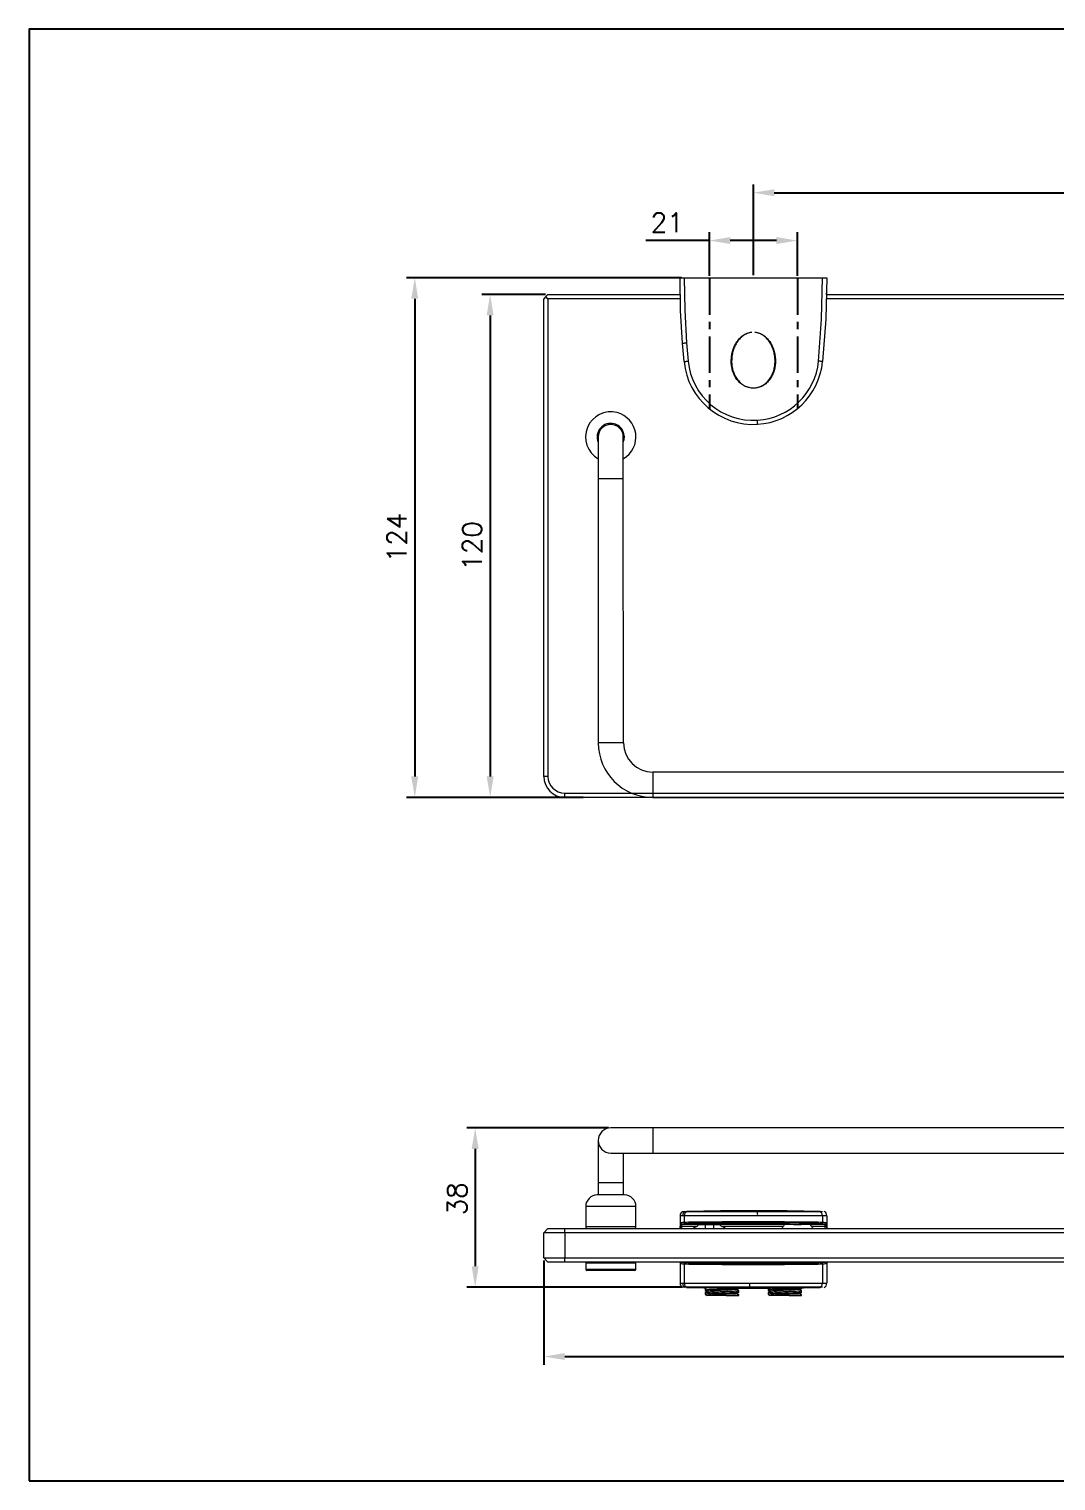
# Model space of a CAD drawing. Extents: x -108 to 382, y -50 to 296.
# Drawn here: x -108 to 137, y -50.3 to 296.2 of the extents above; entities that cross this region are included whole.
import ezdxf

# ---------------------------------------------------------------- set-up
doc = ezdxf.new("R2010")
doc.units = 0
doc.header["$LTSCALE"] = 23.1
doc.header["$MEASUREMENT"] = 0
doc.linetypes.add('CENTER', pattern=[0.6, 0.375, -0.075, 0.075, -0.075])
doc.layers.get('0').update_dxf_attribs({"linetype": 'CONTINUOUS'})
doc.layers.get('Defpoints').update_dxf_attribs({"linetype": 'CONTINUOUS'})
doc.styles.get("Standard").update_dxf_attribs({"font": 'txt.shx', "bigfont": 'whgtxt.shx'})
doc.dimstyles.get("Standard").update_dxf_attribs({"dimtxt": 2.5, "dimasz": 0.18, "dimexe": 0.18, "dimexo": 0.0625, "dimgap": 0.09, "dimtad": 0, "dimtih": 1, "dimtoh": 1, "dimdec": 4, "dimzin": 0, "dimdsep": 46, "dimtxsty": 'Standard', "dimcen": 0.09, "dimadec": 0, "dimazin": 0, "dimtp": 0.001, "dimtm": 0.001, "dimtfac": 1, "dimtdec": 4, "dimtofl": 0, "dimtmove": 0, "dimatfit": 0, "dimfxl": 0, "dimtolj": 1, "dimtzin": 0, "dimarcsym": 0})

# ---------------------------------------------------------------- blocks, each defined once
blk = doc.blocks.new('*D23')
at = {"color": 2, "lineweight": -2, "transparency": 16777216}
for p, q in [((54.33, 237.34), (54.33, 247.77)), ((75.33, 237.34), (75.33, 247.77)), ((54.33, 245.77), (39.19, 245.77)), ((70.33, 245.77), (59.33, 245.77))]:
    blk.add_line(p, q, dxfattribs=at)
at = {"color": 2, "transparency": 16777216}
for points in [[(59.33, 246.6), (59.33, 244.94), (54.33, 245.77)], [(70.33, 246.6), (70.33, 244.94), (75.33, 245.77)]]:
    blk.add_solid(points, dxfattribs=at)
at = {"layer": 'Defpoints', "color": 0, "transparency": 16777216}
for p in [(75.33, 245.77), (54.33, 236.74), (75.33, 236.74)]:
    blk.add_point(p, dxfattribs=at)
at = {"color": 2, "transparency": 16777216, "insert": (44.26, 250.07), "char_height": 4.6, "attachment_point": 5}
blk.add_mtext('\\A1;21', dxfattribs=at)
blk = doc.blocks.new('*D24')
at = {"color": 2, "lineweight": -2, "transparency": 16777216}
for p, q in [((14.83, 2.39), (14.83, -22.56)), ((274.83, 2.39), (274.83, -22.56)), ((19.83, -20.56), (269.83, -20.56))]:
    blk.add_line(p, q, dxfattribs=at)
at = {"color": 2, "transparency": 16777216}
for points in [[(19.83, -19.72), (19.83, -21.39), (14.83, -20.56)], [(269.83, -19.72), (269.83, -21.39), (274.83, -20.56)]]:
    blk.add_solid(points, dxfattribs=at)
at = {"layer": 'Defpoints', "color": 0, "transparency": 16777216}
for p in [(14.83, 2.99), (274.83, 2.99), (274.83, -20.56)]:
    blk.add_point(p, dxfattribs=at)
at = {"color": 2, "transparency": 16777216, "insert": (144.83, -16.26), "char_height": 4.6, "attachment_point": 5}
blk.add_mtext('\\A1;260', dxfattribs=at)
blk = doc.blocks.new('*D25')
at = {"color": 2, "lineweight": -2, "transparency": 16777216}
for p, q in [((47.7, 236.89), (-17.96, 236.89)), ((-15.96, 231.89), (-15.96, 117.89)), ((24.23, 112.89), (-17.96, 112.89))]:
    blk.add_line(p, q, dxfattribs=at)
at = {"color": 2, "transparency": 16777216}
for points in [[(-16.8, 231.89), (-15.13, 231.89), (-15.96, 236.89)], [(-16.8, 117.89), (-15.13, 117.89), (-15.96, 112.89)]]:
    blk.add_solid(points, dxfattribs=at)
at = {"layer": 'Defpoints', "color": 0, "transparency": 16777216}
for p in [(48.3, 236.89), (-15.96, 112.89), (24.83, 112.89)]:
    blk.add_point(p, dxfattribs=at)
at = {"color": 2, "transparency": 16777216, "insert": (-20.26, 174.89), "char_height": 4.6, "attachment_point": 5, "rotation": 90}
blk.add_mtext('\\A1;124', dxfattribs=at)
blk = doc.blocks.new('*D26')
at = {"color": 2, "lineweight": -2, "transparency": 16777216}
for p, q in [((15.23, 232.89), (0.03, 232.89)), ((2.03, 227.89), (2.03, 117.89)), ((24.23, 112.89), (0.03, 112.89))]:
    blk.add_line(p, q, dxfattribs=at)
at = {"color": 2, "transparency": 16777216}
for points in [[(1.19, 227.89), (2.86, 227.89), (2.03, 232.89)], [(1.19, 117.89), (2.86, 117.89), (2.03, 112.89)]]:
    blk.add_solid(points, dxfattribs=at)
at = {"layer": 'Defpoints', "color": 0, "transparency": 16777216}
for p in [(15.83, 232.89), (2.03, 112.89), (24.83, 112.89)]:
    blk.add_point(p, dxfattribs=at)
at = {"color": 2, "transparency": 16777216, "insert": (-2.27, 172.89), "char_height": 4.6, "attachment_point": 5, "rotation": 90}
blk.add_mtext('\\A1;120', dxfattribs=at)
blk = doc.blocks.new('*D27')
at = {"color": 2, "lineweight": -2, "transparency": 16777216}
for p, q in [((30.23, 33.99), (-3.55, 33.99)), ((-1.55, 28.99), (-1.55, 0.97)), ((47.85, -4.03), (-3.55, -4.03))]:
    blk.add_line(p, q, dxfattribs=at)
at = {"color": 2, "transparency": 16777216}
for points in [[(-2.38, 28.99), (-0.71, 28.99), (-1.55, 33.99)], [(-2.38, 0.97), (-0.71, 0.97), (-1.55, -4.03)]]:
    blk.add_solid(points, dxfattribs=at)
at = {"layer": 'Defpoints', "color": 0, "transparency": 16777216}
for p in [(30.83, 33.99), (-1.55, -4.03), (48.45, -4.03)]:
    blk.add_point(p, dxfattribs=at)
at = {"color": 2, "transparency": 16777216, "insert": (-5.85, 17.07), "char_height": 4.6, "attachment_point": 5, "rotation": 90}
blk.add_mtext('\\A1;38', dxfattribs=at)
blk = doc.blocks.new('*D29')
at = {"color": 2, "lineweight": -2, "transparency": 16777216}
for p, q in [((64.83, 237.49), (64.83, 259.18)), ((69.83, 257.18), (219.83, 257.18)), ((224.83, 237.49), (224.83, 259.18))]:
    blk.add_line(p, q, dxfattribs=at)
at = {"color": 2, "transparency": 16777216}
for points in [[(69.83, 258.01), (69.83, 256.35), (64.83, 257.18)], [(219.83, 258.01), (219.83, 256.35), (224.83, 257.18)]]:
    blk.add_solid(points, dxfattribs=at)
at = {"layer": 'Defpoints', "color": 0, "transparency": 16777216}
for p in [(224.83, 257.18), (64.83, 236.89), (224.83, 236.89)]:
    blk.add_point(p, dxfattribs=at)
at = {"color": 2, "transparency": 16777216, "insert": (144.83, 261.48), "char_height": 4.6, "attachment_point": 5}
blk.add_mtext('\\A1;160', dxfattribs=at)
blk = doc.blocks.new('A$C799D01EE')
at = {"color": 7, "linetype": 'Continuous', "lineweight": 15}
for points, knots in [([(12.97, 0.36), (13.01, 0.75), (13.1, 1.12), (13.31, 1.66), (13.39, 1.84), (13.58, 2.18), (13.68, 2.34), (14.02, 2.81), (14.28, 3.1), (14.85, 3.62), (15.16, 3.85), (15.81, 4.26), (16.16, 4.44), (16.87, 4.74), (17.23, 4.86), (17.97, 5.06), (18.35, 5.14), (19.12, 5.24), (19.5, 5.27), (20.27, 5.27), (20.65, 5.25), (21.42, 5.14), (21.8, 5.06), (22.53, 4.84), (22.89, 4.7), (23.59, 4.36), (23.92, 4.16), (24.38, 3.82), (24.53, 3.7), (24.82, 3.44), (24.96, 3.31), (25.36, 2.88), (25.58, 2.57), (25.87, 2.07), (25.96, 1.89), (26.11, 1.53), (26.17, 1.35), (26.27, 0.98), (26.31, 0.79), (26.37, 0.41), (26.38, 0.21), (26.38, -0.37), (26.33, -0.75), (26.13, -1.5), (25.99, -1.86), (25.7, -2.37), (25.6, -2.53), (25.37, -2.85), (25.25, -3), (24.86, -3.42), (24.57, -3.69), (23.94, -4.15), (23.61, -4.35), (22.92, -4.69), (22.56, -4.83), (21.82, -5.05), (21.44, -5.14), (20.67, -5.25), (20.29, -5.27), (19.52, -5.27), (19.13, -5.24), (18.36, -5.14), (17.98, -5.06), (17.24, -4.87), (16.88, -4.74), (16.17, -4.44), (15.83, -4.27), (15.17, -3.86), (14.86, -3.63), (14.29, -3.11), (14.02, -2.82), (13.57, -2.19), (13.38, -1.85), (13.1, -1.12), (13.01, -0.75), (12.97, -0.36)], [0, 0, 0, 0, 0.03125, 0.03125, 0.046875, 0.046875, 0.0625, 0.0625, 0.09375, 0.09375, 0.125, 0.125, 0.15625, 0.15625, 0.1875, 0.1875, 0.21875, 0.21875, 0.25, 0.25, 0.28125, 0.28125, 0.3125, 0.3125, 0.34375, 0.34375, 0.375, 0.375, 0.390625, 0.390625, 0.40625, 0.40625, 0.4375, 0.4375, 0.453125, 0.453125, 0.46875, 0.46875, 0.484375, 0.484375, 0.5, 0.5, 0.53125, 0.53125, 0.5625, 0.5625, 0.578125, 0.578125, 0.59375, 0.59375, 0.625, 0.625, 0.65625, 0.65625, 0.6875, 0.6875, 0.71875, 0.71875, 0.75, 0.75, 0.78125, 0.78125, 0.8125, 0.8125, 0.84375, 0.84375, 0.875, 0.875, 0.90625, 0.90625, 0.9375, 0.9375, 0.96875, 0.96875, 1, 1, 1, 1]), ([(13.04, -0.35), (13.08, -0.74), (13.17, -1.11), (13.45, -1.82), (13.64, -2.16), (14.09, -2.77), (14.35, -3.06), (14.91, -3.57), (15.22, -3.79), (15.87, -4.19), (16.21, -4.37), (16.91, -4.66), (17.27, -4.78), (18, -4.97), (18.38, -5.05), (19.13, -5.15), (19.51, -5.17), (20.27, -5.18), (20.65, -5.15), (21.41, -5.05), (21.78, -4.97), (22.51, -4.75), (22.87, -4.61), (23.55, -4.28), (23.88, -4.08), (24.5, -3.63), (24.79, -3.37), (25.17, -2.95), (25.29, -2.81), (25.52, -2.5), (25.62, -2.34), (25.91, -1.84), (26.05, -1.49), (26.25, -0.74), (26.3, -0.37), (26.3, 0.2), (26.29, 0.4), (26.24, 0.78), (26.2, 0.96), (26.04, 1.51), (25.89, 1.87), (25.51, 2.53), (25.28, 2.83), (24.89, 3.26), (24.76, 3.39), (24.47, 3.64), (24.32, 3.76), (23.86, 4.09), (23.53, 4.29), (22.84, 4.62), (22.49, 4.76), (21.76, 4.97), (21.39, 5.05), (20.64, 5.16), (20.26, 5.18), (19.5, 5.17), (19.12, 5.15), (18.37, 5.05), (17.99, 4.97), (17.26, 4.78), (16.9, 4.65), (16.2, 4.36), (15.86, 4.19), (15.21, 3.79), (14.91, 3.56), (14.34, 3.05), (14.08, 2.77), (13.75, 2.31), (13.64, 2.15), (13.46, 1.81), (13.38, 1.64), (13.17, 1.1), (13.08, 0.74), (13.04, 0.35)], [0, 0, 0, 0, 0.03125, 0.03125, 0.0625, 0.0625, 0.09375, 0.09375, 0.125, 0.125, 0.15625, 0.15625, 0.1875, 0.1875, 0.21875, 0.21875, 0.25, 0.25, 0.28125, 0.28125, 0.3125, 0.3125, 0.34375, 0.34375, 0.375, 0.375, 0.40625, 0.40625, 0.421875, 0.421875, 0.4375, 0.4375, 0.46875, 0.46875, 0.5, 0.5, 0.515625, 0.515625, 0.53125, 0.53125, 0.5625, 0.5625, 0.59375, 0.59375, 0.609375, 0.609375, 0.625, 0.625, 0.65625, 0.65625, 0.6875, 0.6875, 0.71875, 0.71875, 0.75, 0.75, 0.78125, 0.78125, 0.8125, 0.8125, 0.84375, 0.84375, 0.875, 0.875, 0.90625, 0.90625, 0.9375, 0.9375, 0.953125, 0.953125, 0.96875, 0.96875, 1, 1, 1, 1])]:
    blk.add_open_spline(points, degree=3, knots=knots, dxfattribs=at)

msp = doc.modelspace()

# ---------------------------------------------------------------- linework, layer by layer
at = {"color": 7, "linetype": 'Continuous', "lineweight": 15}
for p, q in [((47.325, 236.889), (48.298, 236.889)), ((81.353, 236.889), (82.325, 236.889)), ((15.325, 232.389), (14.825, 231.889)), ((15.825, 232.889), (15.325, 232.389)), ((15.825, 232.889), (47.401, 232.889)), ((82.23, 232.889), (207.401, 232.889)), ((14.825, 117.889), (14.825, 231.889)), ((48.296, 216.889), (47.916, 221.281)), ((27.802, 198.889), (27.802, 188.889)), ((33.802, 188.889), (33.802, 198.889)), ((27.802, 188.889), (27.825, 125.889)), ((33.825, 125.889), (33.802, 188.889)), ((248.825, 118.889), (40.825, 118.889)), ((269.825, 112.889), (19.825, 112.889)), ((40.825, 112.889), (248.825, 112.889)), ((40.825, 33.994), (30.825, 33.994)), ((248.825, 33.994), (40.825, 33.994)), ((27.825, 30.994), (27.825, 20.994)), ((30.825, 27.994), (40.825, 27.994)), ((33.825, 20.994), (33.825, 27.994)), ((40.825, 27.994), (248.825, 27.994)), ((27.825, 20.994), (27.825, 17.994)), ((30.825, 20.994), (33.825, 20.994)), ((33.825, 17.994), (33.825, 20.994)), ((34.075, 17.994), (27.575, 17.994)), ((24.825, 15.244), (24.825, 10.494)), ((36.825, 10.494), (36.825, 15.244)), ((48.885, 14.022), (49.042, 14.022)), ((80.388, 14.022), (80.573, 14.022)), ((47.325, 13.022), (47.325, 9.994)), ((47.659, 10.498), (47.659, 9.994)), ((47.674, 10.998), (51.778, 10.998)), ((53.325, 10.996), (55.325, 10.996)), ((56.873, 10.998), (71.765, 10.998)), ((78.886, 10.998), (81.977, 10.998)), ((81.992, 9.994), (81.992, 10.498)), ((82.325, 13.022), (82.325, 9.994)), ((15.825, 9.994), (14.825, 8.994)), ((14.825, 2.994), (14.825, 8.994)), ((15.825, 9.994), (19.825, 9.994)), ((19.825, 9.994), (269.825, 9.994)), ((15.825, 1.994), (14.825, 2.994)), ((19.825, 1.994), (15.825, 1.994)), ((269.825, 1.994), (19.825, 1.994)), ((24.825, 1.694), (24.825, 0.294)), ((36.825, 0.294), (36.825, 1.694)), ((47.325, 1.994), (47.325, -3.034)), ((51.778, 1.989), (47.674, 1.989)), ((82.325, 1.994), (82.325, -3.034)), ((36.525, -0.006), (25.125, -0.006)), ((49.044, -4.034), (48.885, -4.034)), ((49.263, -4.035), (49.044, -4.034)), ((80.027, -4.049), (80.07, -4.049)), ((80.572, -4.035), (80.388, -4.035))]:
    msp.add_line(p, q, dxfattribs=at)
at = {"color": 1, "linetype": 'CENTER'}
for p, q in [((54.325, 236.739), (54.325, 205.63)), ((75.325, 236.739), (75.325, 205.63))]:
    msp.add_line(p, q, dxfattribs=at)
at = {"color": 2, "linetype": 'Continuous', "lineweight": 15}
for p, q in [((15.825, 231.889), (15.325, 232.389)), ((47.42, 231.889), (15.825, 231.889)), ((15.825, 231.889), (15.825, 117.889)), ((207.42, 231.889), (82.206, 231.889)), ((48.885, 221.354), (49.263, 216.983)), ((33.802, 188.889), (27.802, 188.889)), ((33.825, 125.889), (27.825, 125.889)), ((15.825, 117.889), (14.825, 117.889)), ((40.825, 118.889), (40.825, 112.889)), ((19.825, 113.889), (269.825, 113.889)), ((19.825, 112.889), (19.825, 113.889)), ((40.825, 33.994), (40.825, 27.994)), ((27.825, 20.994), (30.825, 20.994)), ((36.825, 15.244), (24.825, 15.244)), ((49.042, 14.022), (49.263, 14.022)), ((24.825, 10.494), (36.825, 10.494)), ((47.659, 10.498), (47.359, 10.498)), ((47.359, 9.994), (47.359, 10.498)), ((51.272, 10.498), (47.659, 10.498)), ((48.296, 13.023), (47.916, 13.022)), ((48.296, 13.023), (48.296, 11.433)), ((53.325, 10.849), (53.325, 10.996)), ((55.325, 10.849), (53.325, 10.849)), ((53.325, 10.849), (53.325, 9.994)), ((55.325, 10.849), (55.325, 10.996)), ((55.325, 10.849), (55.325, 9.994)), ((71.975, 10.498), (57.379, 10.498)), ((81.992, 10.498), (78.676, 10.498)), ((81.355, 13.023), (81.355, 11.433)), ((82.292, 10.498), (81.992, 10.498)), ((82.292, 10.498), (82.292, 9.994)), ((19.825, 8.994), (14.825, 8.994)), ((19.825, 8.994), (19.825, 9.994)), ((269.825, 8.994), (19.825, 8.994)), ((19.825, 8.994), (19.825, 2.994)), ((14.825, 2.994), (19.825, 2.994)), ((19.825, 1.994), (19.825, 2.994)), ((19.825, 2.994), (269.825, 2.994)), ((30.825, 1.694), (24.825, 1.694)), ((24.825, 0.294), (36.825, 0.294)), ((36.825, 1.694), (30.825, 1.694)), ((48.296, 1.554), (48.296, -3.035)), ((53.325, 1.992), (53.325, 1.994)), ((53.825, 1.992), (53.325, 1.992)), ((53.825, 1.994), (53.825, 1.811)), ((60.825, 1.811), (60.825, 1.994)), ((68.825, 1.989), (60.825, 1.989)), ((68.825, 1.994), (68.825, 1.811)), ((75.825, 1.811), (75.825, 1.994)), ((81.977, 1.989), (78.886, 1.989)), ((81.355, 1.554), (81.355, -3.035)), ((47.916, -3.035), (48.296, -3.035)), ((48.852, -4.048), (48.932, -4.044)), ((49.044, -4.034), (49.582, -4.047)), ((49.582, -4.049), (49.624, -4.049)), ((53.407, -4.136), (50.353, -4.086)), ((52.277, -4.114), (53.017, -4.131)), ((53.017, -4.131), (53.738, -4.144)), ((53.325, -4.299), (53.325, -4.713)), ((53.325, -5.299), (53.325, -5.713)), ((58.35, -6.006), (53.823, -6.006)), ((58.35, -6.006), (61.325, -6.006)), ((61.325, -5.213), (61.325, -4.799)), ((61.325, -6.006), (61.325, -5.799)), ((67.451, -4.248), (62.204, -4.237)), ((67.44, -4.251), (68.346, -4.245)), ((68.325, -4.299), (68.325, -4.713)), ((68.325, -5.299), (68.325, -5.713)), ((73.35, -6.006), (68.823, -6.006)), ((73.35, -6.006), (76.325, -6.006)), ((76.325, -5.213), (76.325, -4.799)), ((76.325, -6.006), (76.325, -5.799)), ((79.298, -4.086), (76.849, -4.121)), ((80.07, -4.046), (80.844, -4.028))]:
    msp.add_line(p, q, dxfattribs=at)
msp.add_lwpolyline([(-107.996, -50.256), (382.054, -50.256), (382.054, 296.244), (-107.996, 296.244)], close=True)
at = {"color": 7, "linetype": 'Continuous', "lineweight": 15, "flags": 128}
for points in [[(47.916, 221.281), (47.473, 229.079), (47.325, 236.889)], [(82.325, 236.889), (82.089, 226.999), (81.355, 216.889)], [(47.364, 232.889), (47.361, 233.066), (47.359, 233.166), (47.359, 233.184)], [(48.298, 14.021), (48.445, 14.021), (48.885, 14.022)], [(80.923, 14.022), (81.117, 14.021), (81.353, 14.021)], [(51.714, 10.829), (51.736, 10.935), (51.764, 10.991), (51.777, 10.998), (51.778, 10.998)], [(51.778, 10.998), (51.784, 10.998), (53.325, 10.996)], [(55.325, 10.996), (56.498, 10.997), (56.873, 10.998)], [(56.937, 10.829), (56.914, 10.935), (56.887, 10.991), (56.874, 10.998), (56.873, 10.998)], [(71.765, 10.998), (72.02, 10.948), (72.082, 10.902), (72.12, 10.833), (72.124, 10.765), (72.104, 10.691), (72.044, 10.584), (71.975, 10.498)], [(78.676, 10.498), (78.584, 10.619), (78.539, 10.714), (78.525, 10.789), (78.539, 10.856), (78.585, 10.917), (78.694, 10.973), (78.886, 10.998)], [(48.885, -4.034), (48.445, -4.034), (48.298, -4.034)], [(63.939, -4.038), (62.755, -4.038), (60.182, -4.038), (57.741, -4.038), (55.501, -4.038), (53.525, -4.037), (51.872, -4.037), (50.585, -4.036), (49.721, -4.035), (49.263, -4.035)], [(80.388, -4.035), (80.067, -4.035), (79.264, -4.036), (78.053, -4.037), (76.464, -4.037), (74.547, -4.038), (72.352, -4.038), (69.944, -4.038), (66.27, -4.038), (65.338, -4.037), (64.405, -4.037), (63.939, -4.038)], [(81.353, -4.034), (81.117, -4.034), (80.922, -4.034)]]:
    msp.add_lwpolyline(points, dxfattribs=at)
at = {"color": 2, "linetype": 'Continuous', "lineweight": 15, "flags": 128}
for points in [[(48.298, 236.889), (48.445, 229.116), (48.885, 221.354)], [(80.388, 216.983), (81.117, 227.045), (81.353, 236.889)], [(47.916, 221.281), (47.934, 221.282), (47.989, 221.286), (48.078, 221.293), (48.198, 221.302), (48.345, 221.313), (48.512, 221.326), (48.695, 221.34), (48.885, 221.354)], [(48.296, 216.889), (48.314, 216.891), (48.369, 216.896), (48.458, 216.905), (48.577, 216.917), (48.723, 216.931), (48.891, 216.947), (49.073, 216.965), (49.263, 216.983)], [(81.355, 216.889), (81.337, 216.891), (81.282, 216.896), (81.193, 216.905), (81.074, 216.917), (80.928, 216.931), (80.76, 216.947), (80.578, 216.965), (80.388, 216.983)], [(65.853, 201.921), (65.852, 201.939), (65.849, 201.994), (65.843, 202.083), (65.836, 202.203), (65.827, 202.349), (65.816, 202.516), (65.805, 202.698), (65.793, 202.888)], [(49.263, 14.022), (49.721, 14.023), (50.585, 14.024), (51.872, 14.024), (53.525, 14.025), (55.501, 14.025), (57.741, 14.026), (60.182, 14.025), (62.755, 14.025), (64.264, 14.025), (64.646, 14.025), (65.028, 14.025), (65.793, 14.025)], [(65.793, 14.025), (66.732, 14.025), (70.416, 14.026), (72.788, 14.026), (74.935, 14.025), (76.793, 14.025), (78.314, 14.024), (79.449, 14.024), (80.171, 14.023), (80.388, 14.022)], [(47.916, 13.022), (47.473, 13.022), (47.325, 13.022)], [(65.853, 13.026), (65.04, 13.026), (64.635, 13.026), (64.229, 13.026), (62.627, 13.026), (59.895, 13.026), (57.302, 13.026), (54.924, 13.026), (52.825, 13.026), (51.069, 13.025), (49.701, 13.024), (48.784, 13.023), (48.296, 13.023)], [(81.355, 13.023), (81.124, 13.023), (80.356, 13.024), (79.15, 13.025), (77.535, 13.025), (75.561, 13.026), (73.281, 13.026), (70.762, 13.026), (66.85, 13.026), (65.853, 13.026)], [(82.325, 13.022), (82.089, 13.022), (81.355, 13.023)], [(53.325, 1.992), (51.784, 1.99), (51.778, 1.989)], [(47.325, -3.034), (47.473, -3.034), (47.916, -3.035)], [(48.296, -3.035), (48.784, -3.036), (49.701, -3.037), (51.069, -3.037), (52.825, -3.038), (54.924, -3.038), (57.302, -3.039), (59.895, -3.038), (62.627, -3.038), (63.884, -3.038)], [(63.884, -3.038), (64.379, -3.038), (65.37, -3.038), (66.359, -3.038), (70.261, -3.038), (72.818, -3.039), (75.149, -3.038), (77.186, -3.038), (78.873, -3.037), (80.16, -3.036), (81.014, -3.036), (81.355, -3.035)], [(81.355, -3.035), (82.089, -3.034), (82.325, -3.034)], [(49.624, -4.049), (49.753, -4.052), (50.037, -4.059), (50.443, -4.069), (50.925, -4.081), (51.427, -4.093), (51.894, -4.105), (52.277, -4.114)], [(53.676, -4.092), (53.588, -4.142), (53.334, -4.289)], [(53.334, -4.723), (53.588, -4.87), (53.823, -5.006)], [(53.842, -4.995), (53.588, -5.142), (53.334, -5.289)], [(53.334, -5.723), (53.588, -5.87), (53.842, -6.017)], [(58.876, -4.125), (58.346, -4.113), (57.994, -4.101), (57.784, -4.088), (57.738, -4.075), (57.859, -4.065), (58.135, -4.058), (58.536, -4.054), (58.624, -4.054)], [(58.624, -4.054), (60.786, -4.054), (63.04, -4.054), (64.183, -4.054), (65.33, -4.054), (66.473, -4.054), (68.799, -4.054), (71.027, -4.054)], [(62.211, -4.19), (60.506, -4.154), (58.876, -4.125)], [(60.809, -4.517), (61.063, -4.37), (61.317, -4.223)], [(60.809, -5.517), (61.063, -5.37), (61.317, -5.223)], [(61.317, -4.789), (61.063, -4.642), (60.828, -4.506)], [(61.317, -5.789), (61.063, -5.642), (60.828, -5.506)], [(63.526, -4.255), (66.182, -4.255), (67.699, -4.246)], [(70.775, -4.125), (68.767, -4.162), (67.44, -4.19)], [(68.334, -4.723), (68.588, -4.87), (68.823, -5.006)], [(68.842, -4.995), (68.588, -5.142), (68.334, -5.289)], [(68.334, -5.723), (68.588, -5.87), (68.842, -6.017)], [(71.027, -4.054), (71.503, -4.057), (71.786, -4.065), (71.912, -4.075), (71.869, -4.088), (71.661, -4.101), (71.315, -4.113), (70.867, -4.123), (70.775, -4.125)], [(75.809, -4.517), (76.063, -4.37), (76.317, -4.223)], [(75.809, -5.517), (76.063, -5.37), (76.317, -5.223)], [(76.317, -4.789), (76.063, -4.642), (75.828, -4.506)], [(76.317, -5.789), (76.063, -5.642), (75.828, -5.506)], [(77.374, -4.114), (77.754, -4.105), (78.223, -4.093), (78.726, -4.081), (79.206, -4.069), (79.61, -4.059), (79.894, -4.052), (80.027, -4.049)]]:
    msp.add_lwpolyline(points, dxfattribs=at)
at = {"color": 7, "linetype": 'Continuous', "lineweight": 15}
for centre, radius, start, end in [((-67.177, 235.834), 149.493, 358.87144, 358.98438), ((64.825, 218.497), 16.608, 185.55514, 273.54746), ((64.825, 218.497), 16.608, 273.54749, 354.44483), ((30.802, 198.889), 6, 75.37128, 240), ((30.802, 198.889), 6, 300, 75.37128), ((30.802, 198.889), 3.25, 75.37128, 202.61986), ((30.802, 198.889), 3, 0, 180), ((30.802, 198.889), 3.25, 337.38014, 75.37128), ((40.825, 125.889), 13, 180, 270), ((40.825, 125.889), 7, 180, 270), ((19.825, 117.889), 5, 180, 270), ((30.825, 30.994), 3, 90, 270), ((27.575, 15.244), 2.75, 90, 180), ((34.075, 15.244), 2.75, 0, 90), ((48.325, 13.022), 1, 91.56968, 180), ((64.847, -547.055), 561.299, 88.36679, 91.6136), ((81.418, 13.247), 0.872, 6.68997, 71.29863), ((25.325, 10.494), 0.5, 180, 270), ((36.325, 10.494), 0.5, 270, 0), ((51.546, 10.626), 3.89, 174.5091, 181.8822), ((53.325, 6.494), 4.5, 117.14505, 128.94244), ((51.084, 11.209), 0.735, 284.84352, 328.92304), ((57.578, 11.223), 0.752, 211.58185, 254.65159), ((55.325, 6.494), 4.5, 51.05756, 62.85495), ((75.325, 7.494), 4.5, 138.11543, 146.25101), ((75.325, 532.298), 521.312, 269.60869, 270.39131), ((75.325, 7.494), 4.5, 33.74899, 41.88457), ((78.084, 10.625), 3.91, 358.13669, 5.472), ((81.325, 13.022), 1, 0, 18.97499), ((25.125, 1.694), 0.3, 90, 180), ((25.125, 0.294), 0.3, 180, 270), ((36.525, 1.694), 0.3, 0, 90), ((36.525, 0.294), 0.3, 270, 0), ((48.325, -3.034), 1, 180, 268.43032), ((81.425, -3.223), 0.898, 287.69081, 11.86131)]:
    msp.add_arc(centre, radius, start, end, dxfattribs=at)
at = {"color": 2, "linetype": 'Continuous', "lineweight": 15}
for centre, radius, start, end in [((64.826, 218.495), 15.636, 185.54594, 273.54688), ((64.823, 218.497), 15.639, 273.55656, 354.44655), ((19.825, 117.889), 4, 180, 270), ((48.915, 13.024), 0.999, 91.68861, 180.07926), ((49.294, 13.025), 0.998, 91.77906, 180.12972), ((61.472, 13.264), 4.388, 356.88296, 9.98669), ((80.357, 13.025), 0.998, 359.87025, 88.22184), ((55.707, 10.734), 8.351, 176.12421, 181.61564), ((47.675, 11.298), 0.3, 180.00469, 245.61726), ((47.674, 11.298), 0.3, 245.6154, 269.98966), ((48.595, 11.433), 0.3, 179.92302, 269.809), ((53.424, -62.813), 73.662, 90.07702, 91.33075), ((55.244, -61.418), 72.267, 88.65715, 89.93509), ((81.056, 11.433), 0.3, 270.191, 0.07698), ((81.976, 11.298), 0.3, 270.01757, 359.99345), ((70.745, 10.671), 11.548, 359.1437, 3.11432), ((50.078, 1.952), 2.717, 179.1083, 185.53518), ((47.675, 1.689), 0.3, 90.01616, 179.99492), ((48.595, 1.555), 0.3, 90.19085, 180.07699), ((81.056, 1.555), 0.3, 359.92301, 89.80915), ((81.976, 1.69), 0.3, 67.14821, 89.98752), ((81.976, 1.689), 0.3, 0.0079, 67.14543), ((79.278, 1.966), 3.012, 354.73222, 0.52907), ((48.915, -3.036), 0.999, 179.92069, 268.31228), ((49.294, -3.038), 0.998, 179.87025, 268.22091), ((68.659, -3.277), 4.781, 177.13876, 189.15708), ((80.357, -3.038), 0.998, 271.77818, 0.12978), ((57.323, 299.322), 303.488, 268.40069, 268.68399), ((58.45, -17.039), 12.986, 88.98666, 92.75435), ((63.542, 252.183), 256.438, 269.50111, 269.99642), ((62.196, -3.854), 0.337, 272.55301, 322.65419), ((64.825, 127.839), 132.056, 268.86551, 271.13449), ((64.895, 521.37), 525.627, 269.8508, 270.27739), ((67.455, -3.854), 0.337, 217.34569, 267.44417), ((71.229, -15.898), 11.845, 87.14273, 91.03368), ((64.874, 536.618), 540.877, 271.2091, 271.32417), ((70.916, 354.831), 359.015, 271.3379, 271.57739)]:
    msp.add_arc(centre, radius, start, end, dxfattribs=at)
for centre, major_axis, ratio, start_param, end_param in [((253.929, 11.259), (206.604, 0), 0.0087142, 3.0446372, 3.1198123), ((64.825, 11.419), (16.608, 0), 0.0085692, 0.0969554, 3.0446372), ((-124.278, 11.259), (206.604, 0), 0.0087142, 0.0217804, 0.0969554), ((253.929, 1.729), (206.604, 0), 0.0087142, 3.163373, 3.2385481), ((64.825, 1.568), (16.608, 0), 0.0085692, 3.2385481, 6.1862299), ((57.325, 1.828), (4, 0), 0.0087269, 2.6362321, 6.7885458), ((72.325, 1.828), (4, 0), 0.0087269, 2.6362321, 6.7885458), ((-124.278, 1.729), (206.604, 0), 0.0087142, 6.1862299, 6.2614049)]:
    msp.add_ellipse(centre, major_axis=major_axis, ratio=ratio, start_param=start_param, end_param=end_param, dxfattribs=at)
at = {"color": 7, "linetype": 'Continuous', "lineweight": 15}
for centre, major_axis, start_param, end_param in [((253.929, 10.959), (206.304, 0), 3.0446372, 3.1198123), ((64.825, 11.119), (16.308, 0), 0.0969554, 3.0446372), ((-124.278, 10.959), (206.304, 0), 0.0217804, 0.0969554), ((253.929, 2.029), (206.304, 0), 3.163373, 3.2385481), ((64.825, 1.868), (16.308, 0), 3.2385481, 6.1862299), ((-124.278, 2.029), (206.304, 0), 6.1862299, 6.2614049)]:
    msp.add_ellipse(centre, major_axis=major_axis, ratio=0.0087269, start_param=start_param, end_param=end_param, dxfattribs=at)
msp.add_open_spline([(48.298, 236.889), (54.473, 236.889), (65.492, 236.889), (76.51, 236.889), (81.353, 236.889)], degree=3, knots=[0, 0, 0, 0, 0.5604108, 1, 1, 1, 1], dxfattribs=at)
at = {"color": 2, "linetype": 'Continuous', "lineweight": 15}
for points, knots in [([(53.408, -4.136), (53.157, -4.13), (52.513, -4.115), (52.232, -4.098), (52.618, -4.087), (53.722, -4.09), (55.381, -4.105), (56.677, -4.122), (57.326, -4.131)], [0, 0, 0, 0, 0.1134114, 0.2908287, 0.468232, 0.6455703, 0.8227902, 1, 1, 1, 1]), ([(61.025, -4.275), (60.765, -4.297), (60.254, -4.342), (58.889, -4.398), (57.327, -4.463), (55.757, -4.529), (54.413, -4.585), (53.569, -4.653), (53.225, -4.697), (53.357, -4.72), (53.376, -4.724)], [0, 0, 0, 0, 0.1419896, 0.2783748, 0.4191349, 0.5598963, 0.6962804, 0.83827, 0.9766351, 1, 1, 1, 1]), ([(61.325, -5.213), (61.266, -5.233), (61.146, -5.274), (60.221, -5.342), (58.898, -5.398), (57.324, -5.463), (55.758, -5.529), (54.413, -5.585), (53.569, -5.653), (53.225, -5.697), (53.357, -5.72), (53.376, -5.724)], [0, 0, 0, 0, 0.1215438, 0.2462718, 0.3660766, 0.4897245, 0.6133736, 0.7331774, 0.8579054, 0.9794495, 1, 1, 1, 1]), ([(53.325, -5.299), (53.385, -5.279), (53.505, -5.239), (54.43, -5.171), (55.753, -5.114), (57.327, -5.049), (58.893, -4.984), (60.238, -4.927), (61.082, -4.859), (61.426, -4.816), (61.294, -4.792), (61.275, -4.789)], [0, 0, 0, 0, 0.1215325, 0.2462487, 0.3660412, 0.4896785, 0.6133147, 0.7331082, 0.8578243, 0.9793566, 1, 1, 1, 1]), ([(60.771, -5.517), (60.726, -5.534), (60.625, -5.57), (59.852, -5.635), (58.699, -5.691), (57.325, -5.756), (55.953, -5.821), (54.796, -5.878), (53.989, -5.946), (53.884, -5.986), (53.832, -6.006)], [0, 0, 0, 0, 0.1041476, 0.2343944, 0.3594954, 0.4886144, 0.6177334, 0.7428344, 0.8730812, 1, 1, 1, 1]), ([(60.772, -4.517), (60.726, -4.534), (60.625, -4.57), (59.852, -4.635), (58.699, -4.691), (57.325, -4.756), (55.952, -4.821), (54.799, -4.878), (54.026, -4.942), (53.925, -4.979), (53.88, -4.995)], [0, 0, 0, 0, 0.1066085, 0.2398887, 0.3679033, 0.5000295, 0.6321557, 0.7601704, 0.8934506, 1, 1, 1, 1]), ([(57.326, -4.131), (57.974, -4.141), (59.27, -4.161), (60.923, -4.195), (62.017, -4.223), (62.388, -4.243), (62.117, -4.249), (61.502, -4.246), (61.28, -4.244)], [0, 0, 0, 0, 0.1796575, 0.3594108, 0.5392308, 0.7189924, 0.8986657, 1, 1, 1, 1]), ([(58.35, -6.006), (59, -5.98), (60.151, -5.934), (61.08, -5.859), (61.426, -5.816), (61.294, -5.792), (61.275, -5.789)], [0, 0, 0, 0, 0.3775566, 0.6685165, 0.9520486, 1, 1, 1, 1]), ([(68.298, -4.245), (68.104, -4.246), (67.52, -4.249), (67.265, -4.243), (67.634, -4.223), (68.73, -4.195), (70.382, -4.161), (71.677, -4.141), (72.325, -4.131)], [0, 0, 0, 0, 0.0903696, 0.2723695, 0.4544079, 0.6363959, 0.8182245, 1, 1, 1, 1]), ([(76.275, -4.224), (76.223, -4.24), (76.106, -4.277), (75.218, -4.342), (73.899, -4.398), (72.324, -4.463), (70.758, -4.529), (69.413, -4.585), (68.569, -4.653), (68.225, -4.697), (68.357, -4.72), (68.376, -4.724)], [0, 0, 0, 0, 0.1031558, 0.2304983, 0.3528146, 0.4790545, 0.6052955, 0.7276108, 0.8549534, 0.9790453, 1, 1, 1, 1]), ([(76.275, -5.224), (76.223, -5.24), (76.106, -5.277), (75.218, -5.342), (73.899, -5.398), (72.324, -5.463), (70.758, -5.529), (69.413, -5.585), (68.569, -5.653), (68.225, -5.697), (68.357, -5.72), (68.376, -5.724)], [0, 0, 0, 0, 0.1031225, 0.230466, 0.3527832, 0.479024, 0.605266, 0.7275821, 0.8549257, 0.9790185, 1, 1, 1, 1]), ([(68.376, -4.289), (68.421, -4.272), (68.511, -4.238), (69.071, -4.202), (69.354, -4.183)], [0, 0, 0, 0, 0.4959075, 1, 1, 1, 1]), ([(68.376, -5.289), (68.428, -5.272), (68.545, -5.235), (69.433, -5.17), (70.752, -5.114), (72.327, -5.049), (73.893, -4.984), (75.238, -4.927), (76.082, -4.859), (76.426, -4.816), (76.294, -4.792), (76.275, -4.789)], [0, 0, 0, 0, 0.1030902, 0.2304245, 0.3527319, 0.4789648, 0.6051966, 0.727505, 0.8548393, 0.978923, 1, 1, 1, 1]), ([(75.771, -5.517), (75.726, -5.534), (75.625, -5.57), (74.852, -5.635), (73.699, -5.691), (72.325, -5.756), (70.953, -5.821), (69.796, -5.878), (68.989, -5.946), (68.884, -5.986), (68.832, -6.006)], [0, 0, 0, 0, 0.1041476, 0.2343944, 0.3594954, 0.4886144, 0.6177334, 0.7428344, 0.8730812, 1, 1, 1, 1]), ([(75.772, -4.517), (75.726, -4.534), (75.625, -4.57), (74.852, -4.635), (73.699, -4.691), (72.325, -4.756), (70.952, -4.821), (69.799, -4.878), (69.026, -4.942), (68.925, -4.979), (68.88, -4.995)], [0, 0, 0, 0, 0.1066085, 0.2398887, 0.3679033, 0.5000295, 0.6321557, 0.7601704, 0.8934506, 1, 1, 1, 1]), ([(72.325, -4.131), (72.974, -4.122), (74.271, -4.105), (75.931, -4.09), (77.034, -4.087), (77.417, -4.098), (77.148, -4.115), (76.523, -4.129), (76.289, -4.135)], [0, 0, 0, 0, 0.1786291, 0.3573396, 0.5361288, 0.714877, 0.8935364, 1, 1, 1, 1]), ([(73.35, -6.006), (74, -5.98), (75.151, -5.934), (76.08, -5.859), (76.426, -5.816), (76.294, -5.792), (76.275, -5.789)], [0, 0, 0, 0, 0.3775566, 0.6685165, 0.9520486, 1, 1, 1, 1])]:
    msp.add_open_spline(points, degree=3, knots=knots, dxfattribs=at)
msp.add_open_spline([(53.325, -4.299), (53.376, -4.289)], degree=1, dxfattribs=at)

# ---------------------------------------------------------------- block references
at = {"rotation": 270}
msp.add_blockref('A$C799D01EE', (64.825, 236.889), dxfattribs=at)

# ---------------------------------------------------------------- dimensions: what is measured, and where the dimension line sits
for base, p1, p2, override, picture, middle in [((224.825, 257.181), (64.825, 236.889), (224.825, 236.889), {"dimscale": 2, "dimtxt": 2.3, "dimasz": 2.5, "dimexe": 1, "dimexo": 0.3, "dimgap": 1, "dimtad": 1, "dimtih": 0, "dimtoh": 0, "dimdec": 0, "dimcen": 0, "dimclrd": 2, "dimclre": 2, "dimclrt": 2, "dimtp": 0.1, "dimtm": 0, "dimtfac": 0.5, "dimtdec": 2, "dimatfit": 3}, '*D29', (144.825, 261.481)), ((274.825, -20.556), (14.825, 2.994), (274.825, 2.994), {"dimscale": 2, "dimtxt": 2.3, "dimasz": 2.5, "dimexe": 1, "dimexo": 0.3, "dimgap": 1, "dimtad": 1, "dimtih": 0, "dimtoh": 0, "dimdec": 2, "dimlfac": 1, "dimzin": 8, "dimcen": 0, "dimclrd": 2, "dimclre": 2, "dimclrt": 2, "dimtp": 0.1, "dimtm": 0, "dimtfac": 0.5, "dimtdec": 2, "dimtofl": 1, "dimatfit": 3}, '*D24', (144.825, -16.256))]:
    dim = msp.add_linear_dim(base=base, p1=p1, p2=p2, dimstyle='Standard', override=override)
    dim.commit()
    dim.dimension.update_dxf_attribs({"geometry": picture, "text_midpoint": middle})
dim = msp.add_linear_dim(base=(75.325, 245.768), p1=(54.325, 236.739), p2=(75.325, 236.739), dimstyle='Standard', override={"dimscale": 2, "dimtxt": 2.3, "dimasz": 2.5, "dimexe": 1, "dimexo": 0.3, "dimgap": 1, "dimtad": 1, "dimtih": 0, "dimtoh": 0, "dimdec": 2, "dimlfac": 1, "dimzin": 8, "dimcen": 0, "dimclrd": 2, "dimclre": 2, "dimclrt": 2, "dimtp": 0.1, "dimtm": 0, "dimtfac": 0.5, "dimtdec": 2, "dimtofl": 1, "dimatfit": 3})
dim.commit()
dim.dimension.update_dxf_attribs({"geometry": '*D23', "text_midpoint": (44.259, 245.768), "dimtype": 160})
for base, p1, picture, middle in [((-15.962, 112.889), (48.298, 236.889), '*D25', (-20.262, 174.889)), ((2.026, 112.889), (15.825, 232.889), '*D26', (-2.274, 172.889))]:
    dim = msp.add_linear_dim(base=base, p1=p1, p2=(24.825, 112.889), angle=90, dimstyle='Standard', override={"dimscale": 2, "dimtxt": 2.3, "dimasz": 2.5, "dimexe": 1, "dimexo": 0.3, "dimgap": 1, "dimtad": 1, "dimtih": 0, "dimtoh": 0, "dimdec": 2, "dimlfac": 1, "dimzin": 8, "dimcen": 0, "dimclrd": 2, "dimclre": 2, "dimclrt": 2, "dimtp": 0.1, "dimtm": 0, "dimtfac": 0.5, "dimtdec": 2, "dimtofl": 1, "dimatfit": 3})
    dim.commit()
    dim.dimension.update_dxf_attribs({"geometry": picture, "text_midpoint": middle})
dim = msp.add_linear_dim(base=(-1.547, -4.034), p1=(30.825, 33.994), p2=(48.445, -4.034), angle=90, dimstyle='Standard', override={"dimscale": 2, "dimtxt": 2.3, "dimasz": 2.5, "dimexe": 1, "dimexo": 0.3, "dimgap": 1, "dimtad": 1, "dimtih": 0, "dimtoh": 0, "dimdec": 1, "dimlfac": 1, "dimzin": 8, "dimcen": 0, "dimclrd": 2, "dimclre": 2, "dimclrt": 2, "dimtp": 0.1, "dimtm": 0, "dimtfac": 0.5, "dimtdec": 2, "dimatfit": 3})
dim.commit()
dim.dimension.update_dxf_attribs({"geometry": '*D27', "text_midpoint": (-1.547, 17.071), "dimtype": 160})

doc.saveas('drawing.dxf')
